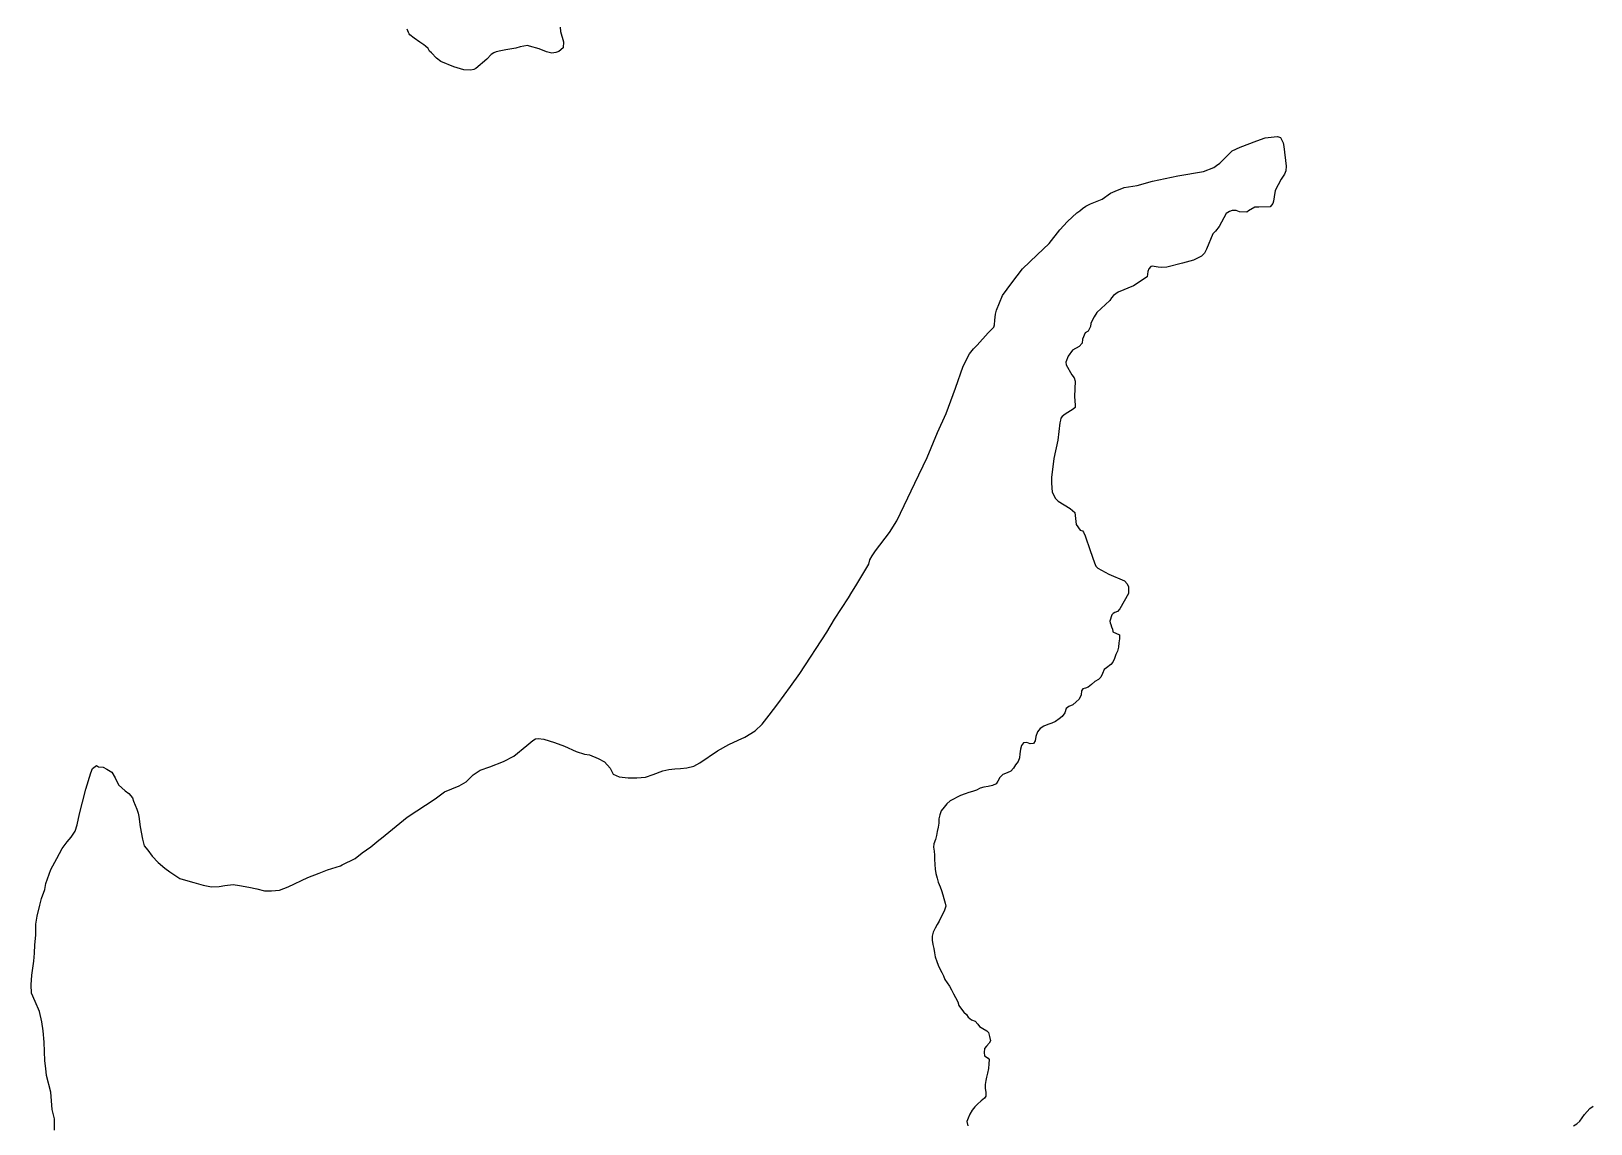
# Model space of a CAD drawing. Header units: inches. Extents: x 1341578 to 1502124, y 557203 to 748561.
# Drawn here: x 1493067 to 1497124, y 605399 to 608243 of the extents above; entities that cross this region are included whole.
import ezdxf

# ---------------------------------------------------------------- set-up
doc = ezdxf.new("R2010")
doc.units = ezdxf.units.IN
doc.header["$MEASUREMENT"] = 0
doc.layers.add('Zipcode', color=7, linetype='Continuous')

msp = doc.modelspace()

# ---------------------------------------------------------------- linework, layer by layer
at = {"layer": 'Zipcode'}
for points in [[(1494443, 608254), (1494443.6, 608242), (1494451.9, 608215.1), (1494451, 608200.1), (1494439.2, 608190), (1494431.7, 608187.9), (1494421.7, 608186.3), (1494407.2, 608189.6), (1494388.1, 608196.9), (1494363, 608204.2), (1494358, 608205.6), (1494339, 608202.4), (1494327.6, 608198.8), (1494301.6, 608194.5), (1494288.6, 608191.8), (1494276.7, 608189.2), (1494270.7, 608186.7), (1494263.7, 608182.6), (1494251.9, 608170), (1494223.6, 608146.1), (1494218.1, 608143.6), (1494210.7, 608142), (1494192.6, 608142.3), (1494166.6, 608150), (1494132.9, 608164.7), (1494121.8, 608173), (1494108.2, 608186.9), (1494103.6, 608190.9), (1494099.5, 608197.8), (1494093, 608204.2), (1494088.9, 608207.7), (1494078.4, 608214.6), (1494063.7, 608224.9), (1494052.2, 608233.3), (1494050.1, 608236.3), (1494048.6, 608239.8), (1494045, 608248.7)], [(1493127.6, 605382.9), (1493128.2, 605412.3), (1493121.8, 605436.2), (1493118, 605481.6), (1493106.9, 605525.4), (1493105.5, 605543), (1493103, 605562.9), (1493102.3, 605587.8), (1493101, 605612.2), (1493098.6, 605641.1), (1493095.1, 605664.4), (1493088.7, 605691.7), (1493077.9, 605717.9), (1493068, 605739.6), (1493067.3, 605761.2), (1493068.8, 605786.1), (1493074.5, 605822.8), (1493076, 605843.2), (1493077, 605865.2), (1493079.1, 605890.7), (1493079.6, 605919), (1493082.8, 605939.9), (1493090.1, 605968.1), (1493093.8, 605986.2), (1493102.7, 606009.3), (1493105.7, 606024.5), (1493118.3, 606061.1), (1493134, 606089.7), (1493148.1, 606115.6), (1493160.9, 606133.5), (1493171.3, 606145.8), (1493181.7, 606161.4), (1493187.1, 606177.8), (1493193.2, 606206), (1493200.6, 606236.5), (1493209.1, 606270.3), (1493222.3, 606313.1), (1493226.4, 606323.8), (1493236.7, 606331.6), (1493242.3, 606328.1), (1493254.2, 606327.3), (1493263.8, 606322.1), (1493277.2, 606315), (1493286, 606300.1), (1493294.2, 606281.3), (1493311.5, 606265.7), (1493321, 606259.3), (1493330.4, 606247.9), (1493333.7, 606238.9), (1493338, 606229.1), (1493342.1, 606218.4), (1493345.1, 606207.9), (1493347.1, 606199.5), (1493350.7, 606172.1), (1493357, 606140.3), (1493361.2, 606123.3), (1493370.6, 606111.2), (1493381.7, 606096.3), (1493397.9, 606079.6), (1493415.2, 606065.1), (1493428, 606055.3), (1493453.8, 606037.8), (1493469, 606033.6), (1493490.4, 606027.6), (1493514.7, 606020.9), (1493536.1, 606016), (1493556, 606017.4), (1493571.3, 606020), (1493592.9, 606021.9), (1493608.7, 606019.3), (1493633.6, 606015.5), (1493653.9, 606010.6), (1493674.2, 606005.8), (1493692.3, 606005.4), (1493712.7, 606007.4), (1493735.5, 606016), (1493786.4, 606040.7), (1493816.6, 606052), (1493837.7, 606060.2), (1493871.9, 606070.9), (1493876.4, 606073.1), (1493909.6, 606089.5), (1493928.5, 606104.5), (1493950.3, 606120), (1493971.6, 606137.2), (1493978.4, 606142.8), (1494045.1, 606197.1), (1494117.9, 606245.2), (1494142.5, 606263.5), (1494180.2, 606278.7), (1494198.5, 606289.7), (1494216.4, 606308.1), (1494234.7, 606320.2), (1494259.8, 606328.9), (1494295.7, 606342.4), (1494322.5, 606356.1), (1494356.4, 606384.4), (1494372, 606397.2), (1494378.8, 606401.6), (1494386.2, 606402.1), (1494400.9, 606400.7), (1494428.5, 606391.7), (1494454.4, 606382.2), (1494484.8, 606368.1), (1494506.7, 606361.5), (1494519.7, 606359.5), (1494542.2, 606350.1), (1494558.5, 606341.3), (1494573.5, 606324.6), (1494581.2, 606309.8), (1494596.4, 606302.2), (1494619.6, 606300.1), (1494642.2, 606299.7), (1494664.9, 606301.6), (1494684.9, 606308.6), (1494710.5, 606317.8), (1494725.9, 606321.5), (1494741.2, 606322.9), (1494755.9, 606323.8), (1494772.9, 606325.8), (1494791.1, 606330), (1494806, 606338.8), (1494852.5, 606370.3), (1494881.6, 606386.2), (1494905.6, 606398.3), (1494923.3, 606405.4), (1494950.2, 606422.5), (1494968.1, 606439.7), (1494986.6, 606463.2), (1495009.2, 606492.8), (1495041.7, 606537.6), (1495066.6, 606571.7), (1495136.7, 606678.9), (1495156.6, 606713.1), (1495192.9, 606768), (1495201.8, 606782.7), (1495212.2, 606799.4), (1495245.9, 606856.3), (1495248.8, 606866.9), (1495254.2, 606878.1), (1495263.2, 606890.3), (1495300, 606938.1), (1495318.8, 606969), (1495337.5, 607009.1), (1495365.6, 607066.9), (1495397.7, 607133.8), (1495424.7, 607198.6), (1495447.4, 607247.8), (1495471.4, 607314.1), (1495491, 607371.3), (1495507.3, 607403.8), (1495517.7, 607416.5), (1495527.7, 607426.2), (1495556.6, 607457.8), (1495571.1, 607472.5), (1495572.5, 607479.1), (1495573.4, 607491.2), (1495575.2, 607506.4), (1495577.7, 607517), (1495593.4, 607555), (1495617.7, 607588.5), (1495645.1, 607624.6), (1495683.5, 607661.4), (1495715, 607690.9), (1495742.8, 607726), (1495762.3, 607747.9), (1495786.7, 607770.4), (1495794.7, 607776), (1495801.7, 607781.6), (1495810.3, 607787.8), (1495822.3, 607794), (1495852.9, 607806.4), (1495874.4, 607821.8), (1495886.5, 607826.9), (1495910.1, 607836.3), (1495943.8, 607841.7), (1495984, 607852.7), (1496049.5, 607867), (1496115.9, 607877.8), (1496143, 607888.2), (1496150.5, 607893.8), (1496159, 607900), (1496166, 607906.6), (1496190.5, 607932.1), (1496211.5, 607941.4), (1496255.2, 607958), (1496276.3, 607965.8), (1496300.5, 607968.6), (1496308.6, 607968.7), (1496316.7, 607966.2), (1496323.9, 607952.2), (1496325.5, 607943.1), (1496331.6, 607891.7), (1496330.7, 607880.1), (1496327.3, 607871.5), (1496318.3, 607857.8), (1496303, 607828.9), (1496299.7, 607812.2), (1496298.3, 607800.6), (1496296.3, 607795), (1496293.4, 607790), (1496289.4, 607786.4), (1496260.6, 607785.6), (1496250, 607785.5), (1496233, 607775.2), (1496229, 607772.1), (1496210.3, 607773.4), (1496201.2, 607776.4), (1496191.1, 607776.3), (1496184.1, 607774.2), (1496175.6, 607769), (1496157.3, 607734.5), (1496147.3, 607722.3), (1496140.3, 607715.7), (1496124.1, 607676.2), (1496118.7, 607665.5), (1496111.2, 607657.4), (1496102.7, 607653.3), (1496090.6, 607647.6), (1496062, 607639.7), (1496021.3, 607628.7), (1496007.1, 607628), (1495998.6, 607629.4), (1495982.9, 607631.8), (1495979.4, 607630.7), (1495973.9, 607624.6), (1495971.4, 607617.6), (1495969.6, 607603.9), (1495934, 607580.8), (1495894.4, 607564.3), (1495882.3, 607555.6), (1495876.9, 607549.5), (1495872.4, 607542.4), (1495839, 607510.7), (1495831.5, 607499.5), (1495826.6, 607489.9), (1495823.1, 607482.3), (1495822.7, 607474.7), (1495816.3, 607462.6), (1495808.8, 607457.9), (1495801.4, 607441.7), (1495801, 607431.1), (1495792.5, 607422.5), (1495775.5, 607412.7), (1495764, 607397.5), (1495758.1, 607381.8), (1495758.7, 607375.2), (1495774.1, 607348.6), (1495779.8, 607341.1), (1495782.9, 607332.1), (1495780.8, 607292.2), (1495782.5, 607270.1), (1495782.1, 607263.5), (1495777.1, 607259.4), (1495756.6, 607246.1), (1495748.6, 607240.4), (1495745.6, 607235.9), (1495744.1, 607230.8), (1495742.7, 607224.2), (1495737.1, 607178.3), (1495726.6, 607130.8), (1495721, 607081.3), (1495721.2, 607066.7), (1495722.9, 607043.5), (1495726, 607037), (1495730.2, 607027.4), (1495738.3, 607020), (1495769.8, 607001.1), (1495781.5, 606990.2), (1495785.4, 606958.9), (1495795.6, 606944.9), (1495801.7, 606943), (1495803.8, 606939.5), (1495808.4, 606929.4), (1495821.9, 606891.2), (1495832.4, 606859.1), (1495836.5, 606851.1), (1495841.1, 606845.6), (1495870, 606830.2), (1495910.5, 606812.5), (1495917.7, 606805), (1495921.3, 606797), (1495921.4, 606789.4), (1495921, 606779.3), (1495898.7, 606739.3), (1495892.2, 606733.1), (1495885.7, 606730.5), (1495881.7, 606728), (1495878.2, 606724.4), (1495872.8, 606707.2), (1495873.4, 606703.7), (1495874.9, 606699.2), (1495877, 606693.1), (1495879.6, 606686.6), (1495880.2, 606681.1), (1495880.2, 606680), (1495897.4, 606671.9), (1495897.5, 606661.5), (1495896.2, 606650.9), (1495895.1, 606640.2), (1495892.9, 606629.8), (1495888.6, 606620.6), (1495884.7, 606610.6), (1495880.7, 606600.9), (1495875.2, 606595.2), (1495864.1, 606585.9), (1495858, 606581.5), (1495853.7, 606571.2), (1495849.4, 606561.8), (1495843.4, 606556.2), (1495833.5, 606550.4), (1495824.8, 606542.5), (1495816.7, 606535.9), (1495809.1, 606532.9), (1495802.4, 606531.7), (1495799.4, 606525.9), (1495798, 606515.6), (1495793, 606504.9), (1495785.5, 606497.6), (1495776.4, 606490.2), (1495765.7, 606485.9), (1495759, 606480.6), (1495755.9, 606469.4), (1495748.9, 606459.4), (1495741.2, 606453), (1495731.4, 606446.1), (1495721.6, 606442.1), (1495711.7, 606438.3), (1495701, 606434.3), (1495691.8, 606428.2), (1495684.4, 606419.3), (1495680.6, 606407.5), (1495678.3, 606396.2), (1495674.2, 606389.5), (1495665.3, 606388.5), (1495656.4, 606392), (1495648.4, 606390.7), (1495643.3, 606384.1), (1495640.2, 606374.3), (1495638.5, 606362.6), (1495637.3, 606352.2), (1495633.9, 606342.2), (1495627.5, 606333.3), (1495622.2, 606324.6), (1495615.3, 606316.8), (1495605.3, 606313.3), (1495594.4, 606308.6), (1495586.9, 606300.9), (1495581.1, 606291.3), (1495576.8, 606284.6), (1495567.5, 606280), (1495556.6, 606277.2), (1495545.2, 606275.2), (1495535, 606273.3), (1495526.1, 606268), (1495515.8, 606264.4), (1495505.7, 606261.7), (1495496, 606258.3), (1495484.6, 606253.9), (1495475.3, 606249.9), (1495466.3, 606244.4), (1495457, 606239.6), (1495449, 606231.8), (1495441.5, 606223.1), (1495434.3, 606213.9), (1495430.8, 606203.7), (1495428.2, 606193), (1495427.6, 606182), (1495425.8, 606171.4), (1495423.8, 606159.9), (1495422.1, 606149.6), (1495418.9, 606139.4), (1495415.2, 606128.3), (1495413.9, 606119.6), (1495415.8, 606108.9), (1495416.7, 606098.3), (1495416.8, 606088), (1495417.3, 606074.1), (1495418.3, 606062.2), (1495420.2, 606050.7), (1495423.4, 606038.3), (1495426.5, 606028.1), (1495431.3, 606016.3), (1495435.2, 606007), (1495438.1, 605995.6), (1495441.3, 605985.4), (1495444.8, 605973.9), (1495446.3, 605966.1), (1495442.9, 605955.1), (1495438.4, 605946.1), (1495433.5, 605936.4), (1495429.2, 605926.6), (1495423.2, 605917.9), (1495418, 605908.3), (1495413.6, 605897.9), (1495411, 605887.7), (1495410.9, 605877), (1495412.3, 605866.2), (1495414.9, 605855.4), (1495416.8, 605844.6), (1495418.4, 605834.1), (1495422.3, 605822.2), (1495426, 605812.4), (1495430.3, 605802.5), (1495435.3, 605793.6), (1495439.8, 605784.6), (1495443.9, 605775.3), (1495449.4, 605766.2), (1495455.7, 605757.4), (1495461.2, 605748.2), (1495466.2, 605737.7), (1495471.5, 605728.2), (1495477.1, 605717.1), (1495479.8, 605707.5), (1495486.9, 605697.9), (1495493.2, 605689.7), (1495500.3, 605684.1), (1495504.1, 605676.7), (1495512.9, 605670.1), (1495522.2, 605666.2), (1495529.6, 605658.6), (1495533.6, 605652.6), (1495542.7, 605647.8), (1495552.8, 605641.7), (1495556.8, 605636.9), (1495560, 605626.2), (1495562, 605615.1), (1495559.1, 605609.1), (1495551.8, 605601.4), (1495546.8, 605595), (1495545.7, 605584.8), (1495546.9, 605576.4), (1495556.3, 605570.3), (1495558.5, 605566.4), (1495557.9, 605555.1), (1495556.7, 605542.9), (1495554.1, 605531.5), (1495551.6, 605520.6), (1495549.8, 605512.4), (1495548.8, 605501.9), (1495548, 605491.7), (1495549.9, 605481.7), (1495550, 605471.3), (1495546.6, 605465.9), (1495537.9, 605459.6), (1495528.8, 605450.8), (1495521.8, 605443.7), (1495514.6, 605435.3), (1495508.3, 605424.6), (1495503.9, 605414.1), (1495500.9, 605405), (1495503.3, 605394.3)], [(1497079, 605394.5), (1497087.7, 605399.6), (1497094.9, 605406.5), (1497101.5, 605414.7), (1497107.5, 605423.2), (1497114.1, 605431.2), (1497121.3, 605438.8), (1497129.9, 605445)]]:
    msp.add_lwpolyline(points, dxfattribs=at)

doc.saveas('drawing.dxf')
